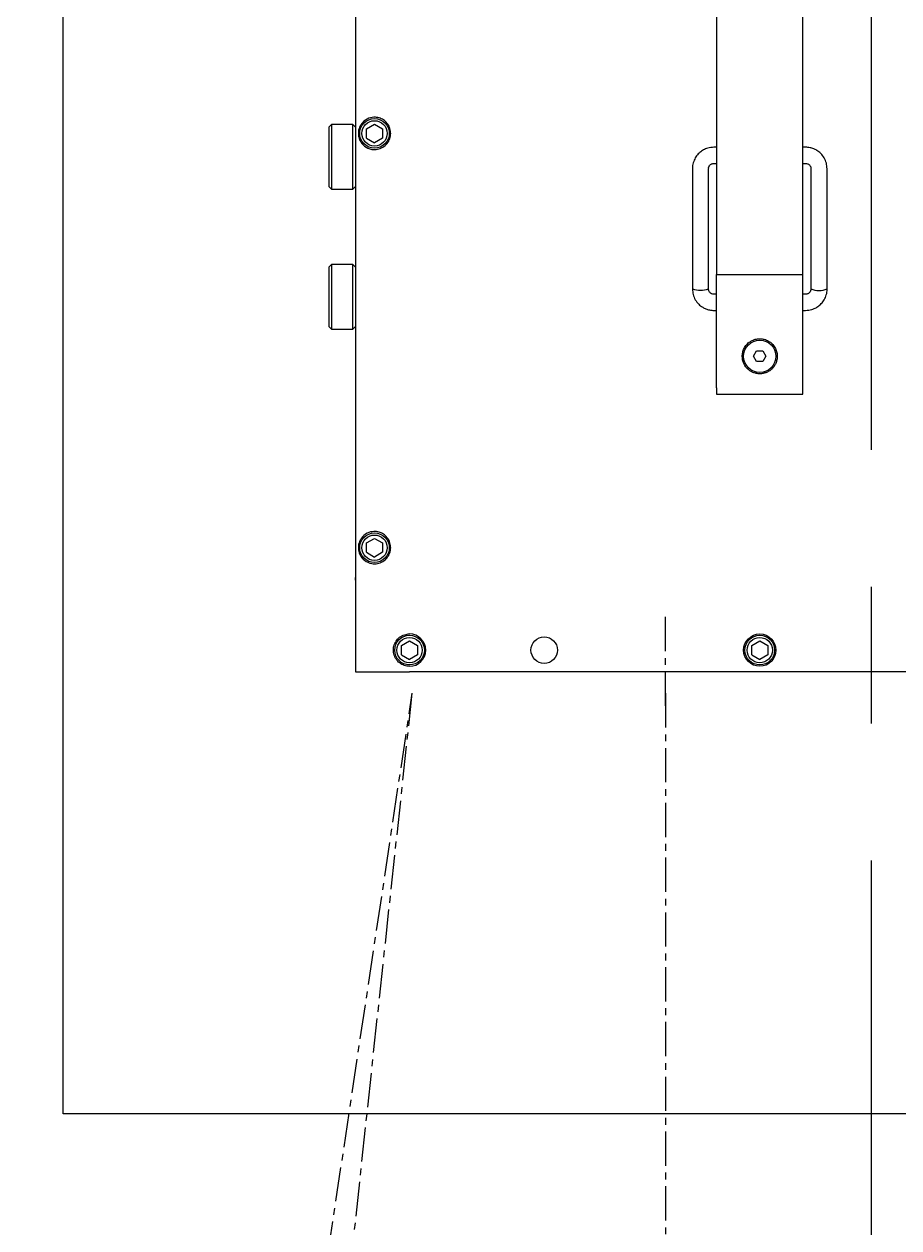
# Model space of a CAD drawing. Extents: x 500 to 100500, y -14500 to 21140.
# Drawn here: x 7588.1 to 7750.5, y -10017 to -9793.8 of the extents above; entities that cross this region are included whole.
import ezdxf

# ---------------------------------------------------------------- set-up
doc = ezdxf.new("R2010")
doc.units = 0
doc.linetypes.add('CENTER', pattern=[10.16, 6.35, -1.27, 1.27, -1.27])
doc.layers.get('0').update_dxf_attribs({"linetype": 'CONTINUOUS'})
doc.layers.add('Center', color=1, linetype='CENTER')
doc.layers.add('D', color=7, linetype='CONTINUOUS')

# ---------------------------------------------------------------- blocks, each defined once
blk = doc.blocks.new('KJVision F 2')
at = {"color": 3, "linetype": 'Continuous', "lineweight": 25}
for p, q in [((-5723.22, -76483.19, -96.77), (-5723.22, -76759.69, -96.77)), ((-5723.22, -76500.69, -96.77), (-5723.22, -76742.19, -96.77)), ((-5656.22, -76555.64, -96.77), (-5656.22, -76686.05, -96.77)), ((-5640.22, -76686.05, -96.77), (-5640.22, -76555.64, -96.77)), ((-5727.72, -76658.19, -96.77), (-5728.22, -76658.69, -96.77)), ((-5728.22, -76658.69, -96.77), (-5728.22, -76669.69, -96.77)), ((-5723.72, -76658.19, -96.77), (-5727.72, -76658.19, -96.77)), ((-5727.72, -76658.19, -96.77), (-5727.72, -76670.19, -96.77)), ((-5723.22, -76658.69, -96.77), (-5723.72, -76658.19, -96.77)), ((-5723.72, -76670.19, -96.77), (-5723.72, -76658.19, -96.77)), ((-5721.22, -76658.99, -96.77), (-5719.72, -76658.12, -96.77)), ((-5721.22, -76660.72, -96.77), (-5721.22, -76658.99, -96.77)), ((-5719.72, -76658.12, -96.77), (-5718.22, -76658.99, -96.77)), ((-5718.22, -76658.99, -96.77), (-5718.22, -76660.72, -96.77)), ((-5721.22, -76660.72, -96.77), (-5719.72, -76661.59, -96.77)), ((-5718.22, -76660.72, -96.77), (-5719.72, -76661.59, -96.77)), ((-5656.22, -76662.42, -96.77), (-5656.72, -76662.42, -96.77)), ((-5639.72, -76662.42, -96.77), (-5640.22, -76662.42, -96.77)), ((-5660.72, -76666.4, -96.77), (-5660.72, -76688.71, -96.77)), ((-5657.72, -76688.71, -96.77), (-5657.72, -76666.4, -96.77)), ((-5656.72, -76665.42, -96.77), (-5656.22, -76665.42, -96.77)), ((-5640.22, -76665.42, -96.77), (-5639.72, -76665.42, -96.77)), ((-5638.72, -76666.4, -96.77), (-5638.72, -76688.71, -96.77)), ((-5635.72, -76688.71, -96.77), (-5635.72, -76666.4, -96.77)), ((-5728.22, -76669.69, -96.77), (-5727.72, -76670.19, -96.77)), ((-5727.72, -76670.19, -96.77), (-5723.72, -76670.19, -96.77)), ((-5723.72, -76670.19, -96.77), (-5723.22, -76669.69, -96.77)), ((-5727.72, -76684.19, -96.77), (-5728.22, -76684.69, -96.77)), ((-5723.72, -76684.19, -96.77), (-5727.72, -76684.19, -96.77)), ((-5727.72, -76684.19, -96.77), (-5727.72, -76696.19, -96.77)), ((-5723.22, -76684.69, -96.77), (-5723.72, -76684.19, -96.77)), ((-5723.72, -76696.19, -96.77), (-5723.72, -76684.19, -96.77)), ((-5728.22, -76684.69, -96.77), (-5728.22, -76695.69, -96.77)), ((-5656.22, -76686.05, -96.77), (-5640.22, -76686.05, -96.77)), ((-5656.22, -76686.05, -96.77), (-5640.22, -76686.05, -96.77)), ((-5656.22, -76686.05, -96.77), (-5656.22, -76686.05, -96.77)), ((-5656.22, -76686.85, -96.77), (-5656.22, -76686.05, -96.77)), ((-5640.22, -76686.05, -96.77), (-5640.22, -76686.05, -96.77)), ((-5640.22, -76686.85, -96.77), (-5640.22, -76686.05, -96.77)), ((-5656.22, -76690.03, -96.77), (-5656.22, -76686.85, -96.77)), ((-5640.22, -76690.03, -96.77), (-5640.22, -76686.85, -96.77)), ((-5656.22, -76689.69, -96.77), (-5656.72, -76689.69, -96.77)), ((-5656.22, -76699.02, -96.77), (-5656.22, -76690.03, -96.77)), ((-5639.72, -76689.69, -96.77), (-5640.22, -76689.69, -96.77)), ((-5640.22, -76699.02, -96.77), (-5640.22, -76690.03, -96.77)), ((-5656.72, -76692.69, -96.77), (-5656.22, -76692.69, -96.77)), ((-5640.22, -76692.69, -96.77), (-5639.72, -76692.69, -96.77)), ((-5728.22, -76695.69, -96.77), (-5727.72, -76696.19, -96.77)), ((-5727.72, -76696.19, -96.77), (-5723.72, -76696.19, -96.77)), ((-5723.72, -76696.19, -96.77), (-5723.22, -76695.69, -96.77)), ((-5656.22, -76707.07, -96.77), (-5656.22, -76699.02, -96.77)), ((-5640.22, -76707.07, -96.77), (-5640.22, -76699.02, -96.77)), ((-5649.38, -76701.19, -96.77), (-5648.8, -76700.19, -96.77)), ((-5648.8, -76702.19, -96.77), (-5649.38, -76701.19, -96.77)), ((-5648.8, -76700.19, -96.77), (-5647.64, -76700.19, -96.77)), ((-5647.64, -76700.19, -96.77), (-5647.07, -76701.19, -96.77)), ((-5647.07, -76701.19, -96.77), (-5647.64, -76702.19, -96.77)), ((-5647.64, -76702.19, -96.77), (-5648.8, -76702.19, -96.77)), ((-5656.22, -76707.07, -96.77), (-5656.22, -76708.19, -96.77)), ((-5656.22, -76708.19, -96.77), (-5640.22, -76708.19, -96.77)), ((-5640.22, -76708.19, -96.77), (-5640.22, -76707.07, -96.77)), ((-5721.22, -76735.82, -96.77), (-5719.72, -76734.96, -96.77)), ((-5719.72, -76734.96, -96.77), (-5718.22, -76735.82, -96.77)), ((-5721.22, -76737.55, -96.77), (-5721.22, -76735.82, -96.77)), ((-5721.22, -76737.55, -96.77), (-5719.72, -76738.42, -96.77)), ((-5718.22, -76737.55, -96.77), (-5719.72, -76738.42, -96.77)), ((-5718.22, -76735.82, -96.77), (-5718.22, -76737.55, -96.77)), ((-5723.22, -76742.19, -96.77), (-5723.22, -76742.19, -96.77)), ((-5723.22, -76742.69, -96.77), (-5723.22, -76742.19, -96.77)), ((-5723.22, -76742.69, -96.77), (-5723.22, -76758.69, -96.77)), ((-5723.22, -76742.69, -96.77), (-5723.22, -76742.69, -96.77)), ((-5714.72, -76754.82, -96.77), (-5713.22, -76753.96, -96.77)), ((-5714.72, -76756.55, -96.77), (-5714.72, -76754.82, -96.77)), ((-5713.22, -76753.96, -96.77), (-5711.72, -76754.82, -96.77)), ((-5711.72, -76754.82, -96.77), (-5711.72, -76756.55, -96.77)), ((-5649.72, -76754.82, -96.77), (-5648.22, -76753.96, -96.77)), ((-5649.72, -76756.55, -96.77), (-5649.72, -76754.82, -96.77)), ((-5648.22, -76753.96, -96.77), (-5646.72, -76754.82, -96.77)), ((-5646.72, -76754.82, -96.77), (-5646.72, -76756.55, -96.77)), ((-5714.72, -76756.55, -96.77), (-5713.22, -76757.42, -96.77)), ((-5711.72, -76756.55, -96.77), (-5713.22, -76757.42, -96.77)), ((-5649.72, -76756.55, -96.77), (-5648.22, -76757.42, -96.77)), ((-5646.72, -76756.55, -96.77), (-5648.22, -76757.42, -96.77)), ((-5723.22, -76758.69, -96.77), (-5723.22, -76758.69, -96.77)), ((-5723.22, -76758.69, -96.77), (-5723.22, -76758.69, -96.77)), ((-5723.22, -76759.69, -96.77), (-5713.22, -76759.69, -96.77)), ((-5583.22, -76759.69, -96.77), (-5713.22, -76759.69, -96.77))]:
    blk.add_line(p, q, dxfattribs=at)
at = {"color": 3}
for p, q in [((-5665.72, -76766.05, -96.77), (-5665.72, -76748.71, -96.77)), ((-5912.72, -78093.69, -96.77), (-5712.72, -76763.69, -96.77)), ((-5755.72, -77163.69, -96.77), (-5712.72, -76763.69, -96.77)), ((-5665.72, -76763.69, -96.77), (-5665.72, -78093.69, -96.77))]:
    blk.add_line(p, q, dxfattribs=at)
at = {"color": 3, "linetype": 'Continuous', "lineweight": 25}
for centre, radius in [((-5719.72, -76659.85, -96.77), 2.75), ((-5719.72, -76659.85, -96.77), 2.35), ((-5648.22, -76701.19, -96.77), 3), ((-5719.72, -76736.69, -96.77), 2.75), ((-5719.72, -76736.69, -96.77), 2.35), ((-5713.22, -76755.69, -96.77), 2.75), ((-5713.22, -76755.69, -96.77), 2.35), ((-5688.22, -76755.69, -96.77), 2.46), ((-5648.22, -76755.69, -96.77), 3), ((-5648.22, -76755.69, -96.77), 2.75), ((-5648.22, -76755.69, -96.77), 2.35)]:
    blk.add_circle(centre, radius, dxfattribs=at)
for centre, radius, start, end in [((-5659.22, -76684.14, -96.77), 4.8, 251.8089, 288.1911), ((-5637.22, -76684.9, -96.77), 4.09, 248.4967, 291.5033), ((-5713.22, -76755.69, -96.77), 3, 270, 90)]:
    blk.add_arc(centre, radius, start, end, dxfattribs=at)
for points, knots in [([(-5721.59, -76662.2, -96.77), (-5721.9, -76661.89, -96.77), (-5722.34, -76661.45, -96.77), (-5722.62, -76660.67, -96.77), (-5722.71, -76660.18, -96.77), (-5722.73, -76659.8, -96.77), (-5722.7, -76659.43, -96.77), (-5722.61, -76658.99, -96.77), (-5722.39, -76658.43, -96.77), (-5721.87, -76657.66, -96.77), (-5720.94, -76657, -96.77), (-5719.71, -76656.79, -96.77), (-5718.69, -76656.99, -96.77), (-5717.88, -76657.42, -96.77), (-5717.23, -76658.09, -96.77), (-5716.81, -76658.94, -96.77), (-5716.67, -76659.9, -96.77), (-5716.84, -76660.88, -96.77), (-5717.35, -76661.8, -96.77), (-5718.18, -76662.5, -96.77), (-5719.21, -76662.87, -96.77), (-5720.47, -76662.88, -96.77), (-5721.17, -76662.46, -96.77), (-5721.59, -76662.2, -96.77)], [0, 0, 0, 0, 0.087908, 0.1243727, 0.1433489, 0.1579927, 0.1725788, 0.1918674, 0.2230663, 0.2769971, 0.3744226, 0.4463081, 0.493478, 0.5360369, 0.5768432, 0.6172193, 0.6576235, 0.6986551, 0.7425444, 0.792969, 0.8431141, 0.9039171, 1, 1, 1, 1]), ([(-5656.72, -76662.42, -96.77), (-5657.11, -76662.45, -96.77), (-5657.66, -76662.49, -96.77), (-5658.42, -76662.78, -96.77), (-5659.03, -76663.12, -96.77), (-5659.68, -76663.67, -96.77), (-5660.23, -76664.41, -96.77), (-5660.59, -76665.31, -96.77), (-5660.76, -76666.01, -96.77), (-5660.71, -76666.38, -96.77), (-5660.71, -76666.4, -96.77)], [0, 0, 0, 0, 0.184865, 0.260647, 0.386958, 0.52041, 0.666196, 0.822242, 0.988754, 1, 1, 1, 1]), ([(-5635.73, -76666.4, -96.77), (-5635.75, -76666.05, -96.77), (-5635.8, -76665.35, -96.77), (-5636.23, -76664.38, -96.77), (-5636.85, -76663.57, -96.77), (-5637.54, -76663.03, -96.77), (-5638.22, -76662.69, -96.77), (-5638.93, -76662.47, -96.77), (-5639.44, -76662.44, -96.77), (-5639.72, -76662.42, -96.77)], [0, 0, 0, 0, 0.167317, 0.33559, 0.499903, 0.650442, 0.754342, 0.865168, 1, 1, 1, 1]), ([(-5657.7, -76666.4, -96.77), (-5657.71, -76666.34, -96.77), (-5657.72, -76666.16, -96.77), (-5657.59, -76665.89, -96.77), (-5657.39, -76665.66, -96.77), (-5657.17, -76665.52, -96.77), (-5656.95, -76665.44, -96.77), (-5656.8, -76665.43, -96.77), (-5656.72, -76665.42, -96.77)], [0, 0, 0, 0, 0.122287, 0.355256, 0.563161, 0.706534, 0.857521, 1, 1, 1, 1]), ([(-5639.72, -76665.42, -96.77), (-5639.59, -76665.43, -96.77), (-5639.41, -76665.45, -96.77), (-5639.17, -76665.57, -96.77), (-5638.99, -76665.71, -96.77), (-5638.82, -76665.94, -96.77), (-5638.72, -76666.18, -96.77), (-5638.73, -76666.34, -96.77), (-5638.74, -76666.4, -96.77)], [0, 0, 0, 0, 0.239521, 0.338304, 0.50296, 0.682902, 0.888148, 1, 1, 1, 1]), ([(-5660.71, -76688.71, -96.77), (-5660.69, -76689.06, -96.77), (-5660.64, -76689.76, -96.77), (-5660.22, -76690.73, -96.77), (-5659.6, -76691.53, -96.77), (-5658.9, -76692.08, -96.77), (-5658.22, -76692.42, -96.77), (-5657.52, -76692.64, -96.77), (-5657, -76692.67, -96.77), (-5656.72, -76692.69, -96.77)], [0, 0, 0, 0, 0.167305, 0.33558, 0.499895, 0.650437, 0.754338, 0.865166, 1, 1, 1, 1]), ([(-5656.72, -76689.69, -96.77), (-5656.85, -76689.67, -96.77), (-5657.03, -76689.65, -96.77), (-5657.27, -76689.54, -96.77), (-5657.45, -76689.39, -96.77), (-5657.62, -76689.17, -96.77), (-5657.72, -76688.92, -96.77), (-5657.71, -76688.76, -96.77), (-5657.7, -76688.71, -96.77)], [0, 0, 0, 0, 0.239491, 0.338261, 0.502897, 0.682816, 0.888037, 1, 1, 1, 1]), ([(-5639.72, -76692.69, -96.77), (-5639.33, -76692.66, -96.77), (-5638.79, -76692.61, -96.77), (-5638.03, -76692.33, -96.77), (-5637.41, -76691.99, -96.77), (-5636.76, -76691.43, -96.77), (-5636.21, -76690.7, -96.77), (-5635.85, -76689.8, -96.77), (-5635.68, -76689.1, -96.77), (-5635.73, -76688.73, -96.77), (-5635.73, -76688.71, -96.77)], [0, 0, 0, 0, 0.184865, 0.260647, 0.386958, 0.52041, 0.666196, 0.822242, 0.988754, 1, 1, 1, 1]), ([(-5638.74, -76688.71, -96.77), (-5638.73, -76688.77, -96.77), (-5638.73, -76688.95, -96.77), (-5638.85, -76689.22, -96.77), (-5639.05, -76689.45, -96.77), (-5639.27, -76689.59, -96.77), (-5639.49, -76689.67, -96.77), (-5639.65, -76689.68, -96.77), (-5639.72, -76689.69, -96.77)], [0, 0, 0, 0, 0.122287, 0.355256, 0.563161, 0.706534, 0.857521, 1, 1, 1, 1]), ([(-5651.47, -76701.07, -96.77), (-5651.44, -76700.81, -96.77), (-5651.4, -76700.31, -96.77), (-5651.16, -76699.81, -96.77), (-5651.04, -76699.57, -96.77)], [0, 0, 0, 0, 0.511837, 1, 1, 1, 1]), ([(-5651.04, -76699.57, -96.77), (-5650.87, -76699.32, -96.77), (-5650.55, -76698.86, -96.77), (-5649.86, -76698.34, -96.77), (-5649.07, -76698.01, -96.77), (-5648.22, -76697.9, -96.77), (-5647.37, -76698.01, -96.77), (-5646.58, -76698.34, -96.77), (-5645.89, -76698.86, -96.77), (-5645.57, -76699.32, -96.77), (-5645.4, -76699.57, -96.77)], [0, 0, 0, 0, 0.133331, 0.253473, 0.378719, 0.5, 0.621275, 0.746527, 0.866665, 1, 1, 1, 1]), ([(-5645.4, -76699.57, -96.77), (-5645.28, -76699.81, -96.77), (-5645.04, -76700.31, -96.77), (-5645, -76700.81, -96.77), (-5644.97, -76701.07, -96.77)], [0, 0, 0, 0, 0.488163, 1, 1, 1, 1]), ([(-5721.59, -76739.03, -96.77), (-5721.9, -76738.72, -96.77), (-5722.34, -76738.29, -96.77), (-5722.62, -76737.5, -96.77), (-5722.71, -76737.01, -96.77), (-5722.73, -76736.63, -96.77), (-5722.7, -76736.26, -96.77), (-5722.61, -76735.83, -96.77), (-5722.39, -76735.26, -96.77), (-5721.87, -76734.49, -96.77), (-5720.94, -76733.83, -96.77), (-5719.71, -76733.62, -96.77), (-5718.69, -76733.82, -96.77), (-5717.88, -76734.26, -96.77), (-5717.23, -76734.92, -96.77), (-5716.81, -76735.78, -96.77), (-5716.67, -76736.73, -96.77), (-5716.84, -76737.71, -96.77), (-5717.35, -76738.64, -96.77), (-5718.18, -76739.34, -96.77), (-5719.21, -76739.71, -96.77), (-5720.47, -76739.71, -96.77), (-5721.17, -76739.29, -96.77), (-5721.59, -76739.03, -96.77)], [0, 0, 0, 0, 0.087908, 0.124373, 0.143349, 0.157993, 0.172579, 0.191867, 0.223066, 0.276997, 0.374423, 0.446308, 0.493478, 0.536037, 0.576843, 0.617219, 0.657624, 0.698655, 0.742544, 0.792969, 0.843114, 0.903917, 1, 1, 1, 1]), ([(-5713.22, -76758.69, -96.77), (-5713.55, -76758.66, -96.77), (-5714.21, -76758.59, -96.77), (-5715.09, -76758.1, -96.77), (-5715.78, -76757.36, -96.77), (-5716.19, -76756.42, -96.77), (-5716.26, -76755.41, -96.77), (-5716.01, -76754.44, -96.77), (-5715.46, -76753.61, -96.77), (-5714.66, -76752.99, -96.77), (-5713.86, -76752.72, -96.77), (-5713.37, -76752.69, -96.77), (-5713.22, -76752.69, -96.77)], [0, 0, 0, 0, 0.104157, 0.20821, 0.314967, 0.424079, 0.530103, 0.632333, 0.736, 0.843986, 0.952648, 1, 1, 1, 1])]:
    blk.add_open_spline(points, degree=3, knots=knots, dxfattribs=at)
blk.add_open_spline([(-5644.97, -76701.07, -96.77), (-5644.98, -76701.29, -96.77), (-5644.99, -76701.72, -96.77), (-5645.17, -76702.36, -96.77), (-5645.46, -76702.94, -96.77), (-5645.87, -76703.46, -96.77), (-5646.37, -76703.88, -96.77), (-5646.94, -76704.2, -96.77), (-5647.57, -76704.39, -96.77), (-5648.22, -76704.46, -96.77), (-5648.87, -76704.39, -96.77), (-5649.5, -76704.2, -96.77), (-5650.08, -76703.88, -96.77), (-5650.58, -76703.46, -96.77), (-5650.98, -76702.94, -96.77), (-5651.28, -76702.36, -96.77), (-5651.45, -76701.72, -96.77), (-5651.46, -76701.29, -96.77), (-5651.47, -76701.07, -96.77)], degree=3, dxfattribs=at)
blk = doc.blocks.new('KJVision F')
at = {"layer": 'Center', "ltscale": 20}
blk.add_line((8497.12, -70631.77, -10.47), (8497.12, -72337.14, -10.47), dxfattribs=at)
at = {"layer": 'D', "color": 2, "elevation": -10.47}
blk.add_lwpolyline([(8347.12, -70673.15), (8796.12, -70673.15), (8796.12, -71085.15), (8347.12, -71085.15)], close=True, dxfattribs=at)

msp = doc.modelspace()

# ---------------------------------------------------------------- block references
msp.add_blockref('KJVision F', (-751.77, 61089.26, -65.34))
at = {"layer": 'Center'}
msp.add_blockref('KJVision F 2', (13372.87, 66845.81, 20.95), dxfattribs=at)

doc.saveas('drawing.dxf')
